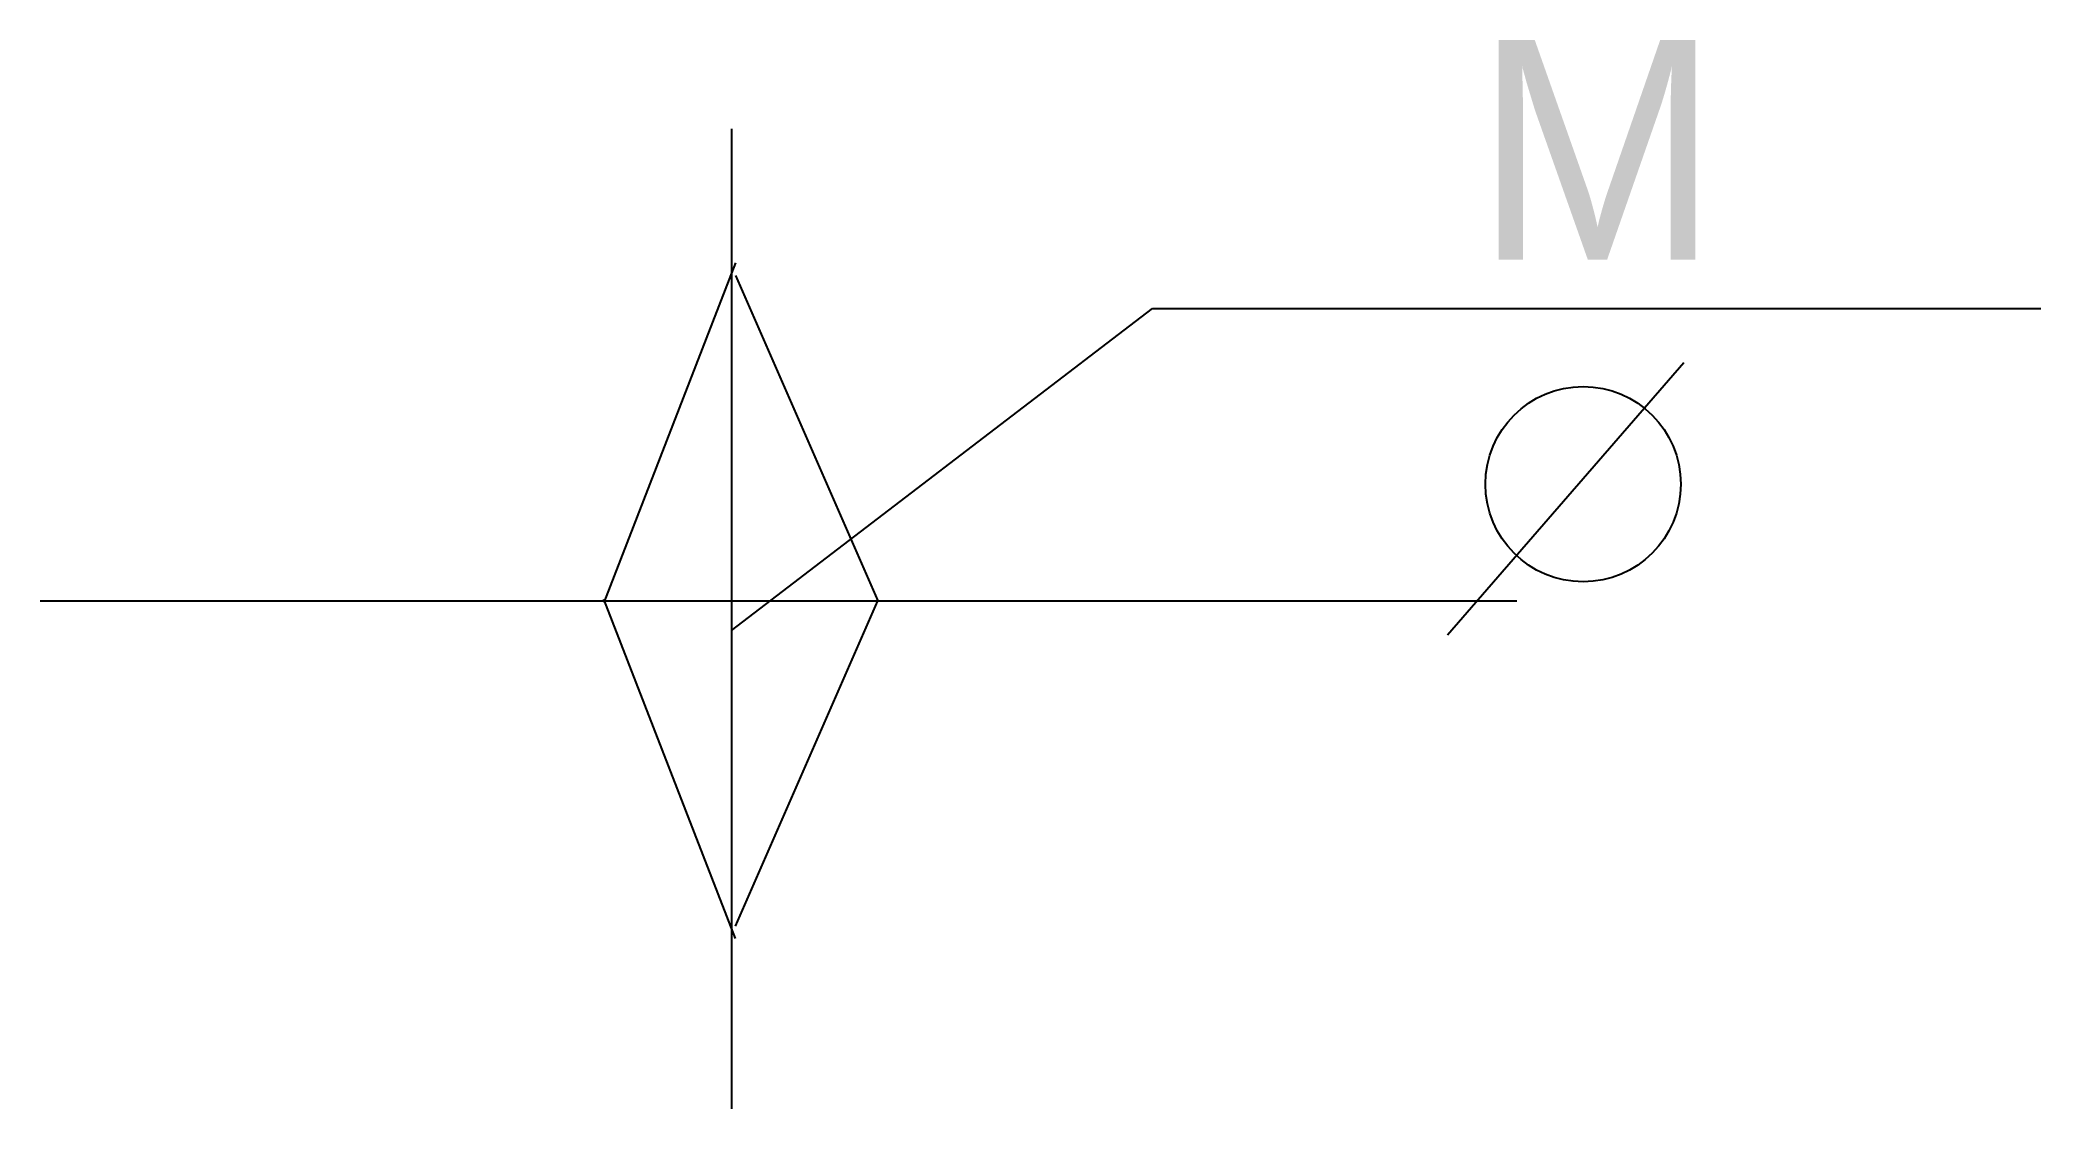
# Model space of a CAD drawing. Header units: metres. Extents: x -176208 to -174387, y -306555 to -305582.
import ezdxf

# ---------------------------------------------------------------- set-up
doc = ezdxf.new("R2010")
doc.units = ezdxf.units.M
for name, color, linetype in [('DIM', 4, 'Continuous'), ('STEEL', 1, 'Continuous'), ('TEXT', 3, 'Continuous')]:
    doc.layers.add(name, color=color, linetype=linetype)

msp = doc.modelspace()

# ---------------------------------------------------------------- linework, layer by layer
at = {"layer": 'DIM'}
msp.add_line((-174712.07, -305875.5), (-174927.3, -306123.44), dxfattribs=at)
msp.add_circle((-174803.87, -305985.92), 88.86, dxfattribs=at)
at = {"layer": 'STEEL'}
for p, q in [((-175578.97, -305662.55), (-175578.97, -306554.52)), ((-176208.21, -306091.96), (-174864.15, -306091.96))]:
    msp.add_line(p, q, dxfattribs=at)
for points in [[(-175575.2, -305784.59), (-175695.2, -306093.47)], [(-175575.2, -305795.89), (-175445.88, -306091.96)], [(-175575.2, -306399.33), (-175695.2, -306090.45)], [(-175575.2, -306388.03), (-175445.88, -306091.96)]]:
    msp.add_lwpolyline(points, dxfattribs=at)
at = {"layer": 'TEXT'}
for p, q in [((-175578.97, -306119.1), (-175195.84, -305826.11)), ((-175195.84, -305826.11), (-174387.18, -305826.11))]:
    msp.add_line(p, q, dxfattribs=at)

# ---------------------------------------------------------------- texts
at = {"layer": 'DIM'}
msp.add_text('M', height=200, dxfattribs=at).set_placement((-174902.59, -305781.72))

doc.saveas('drawing.dxf')
